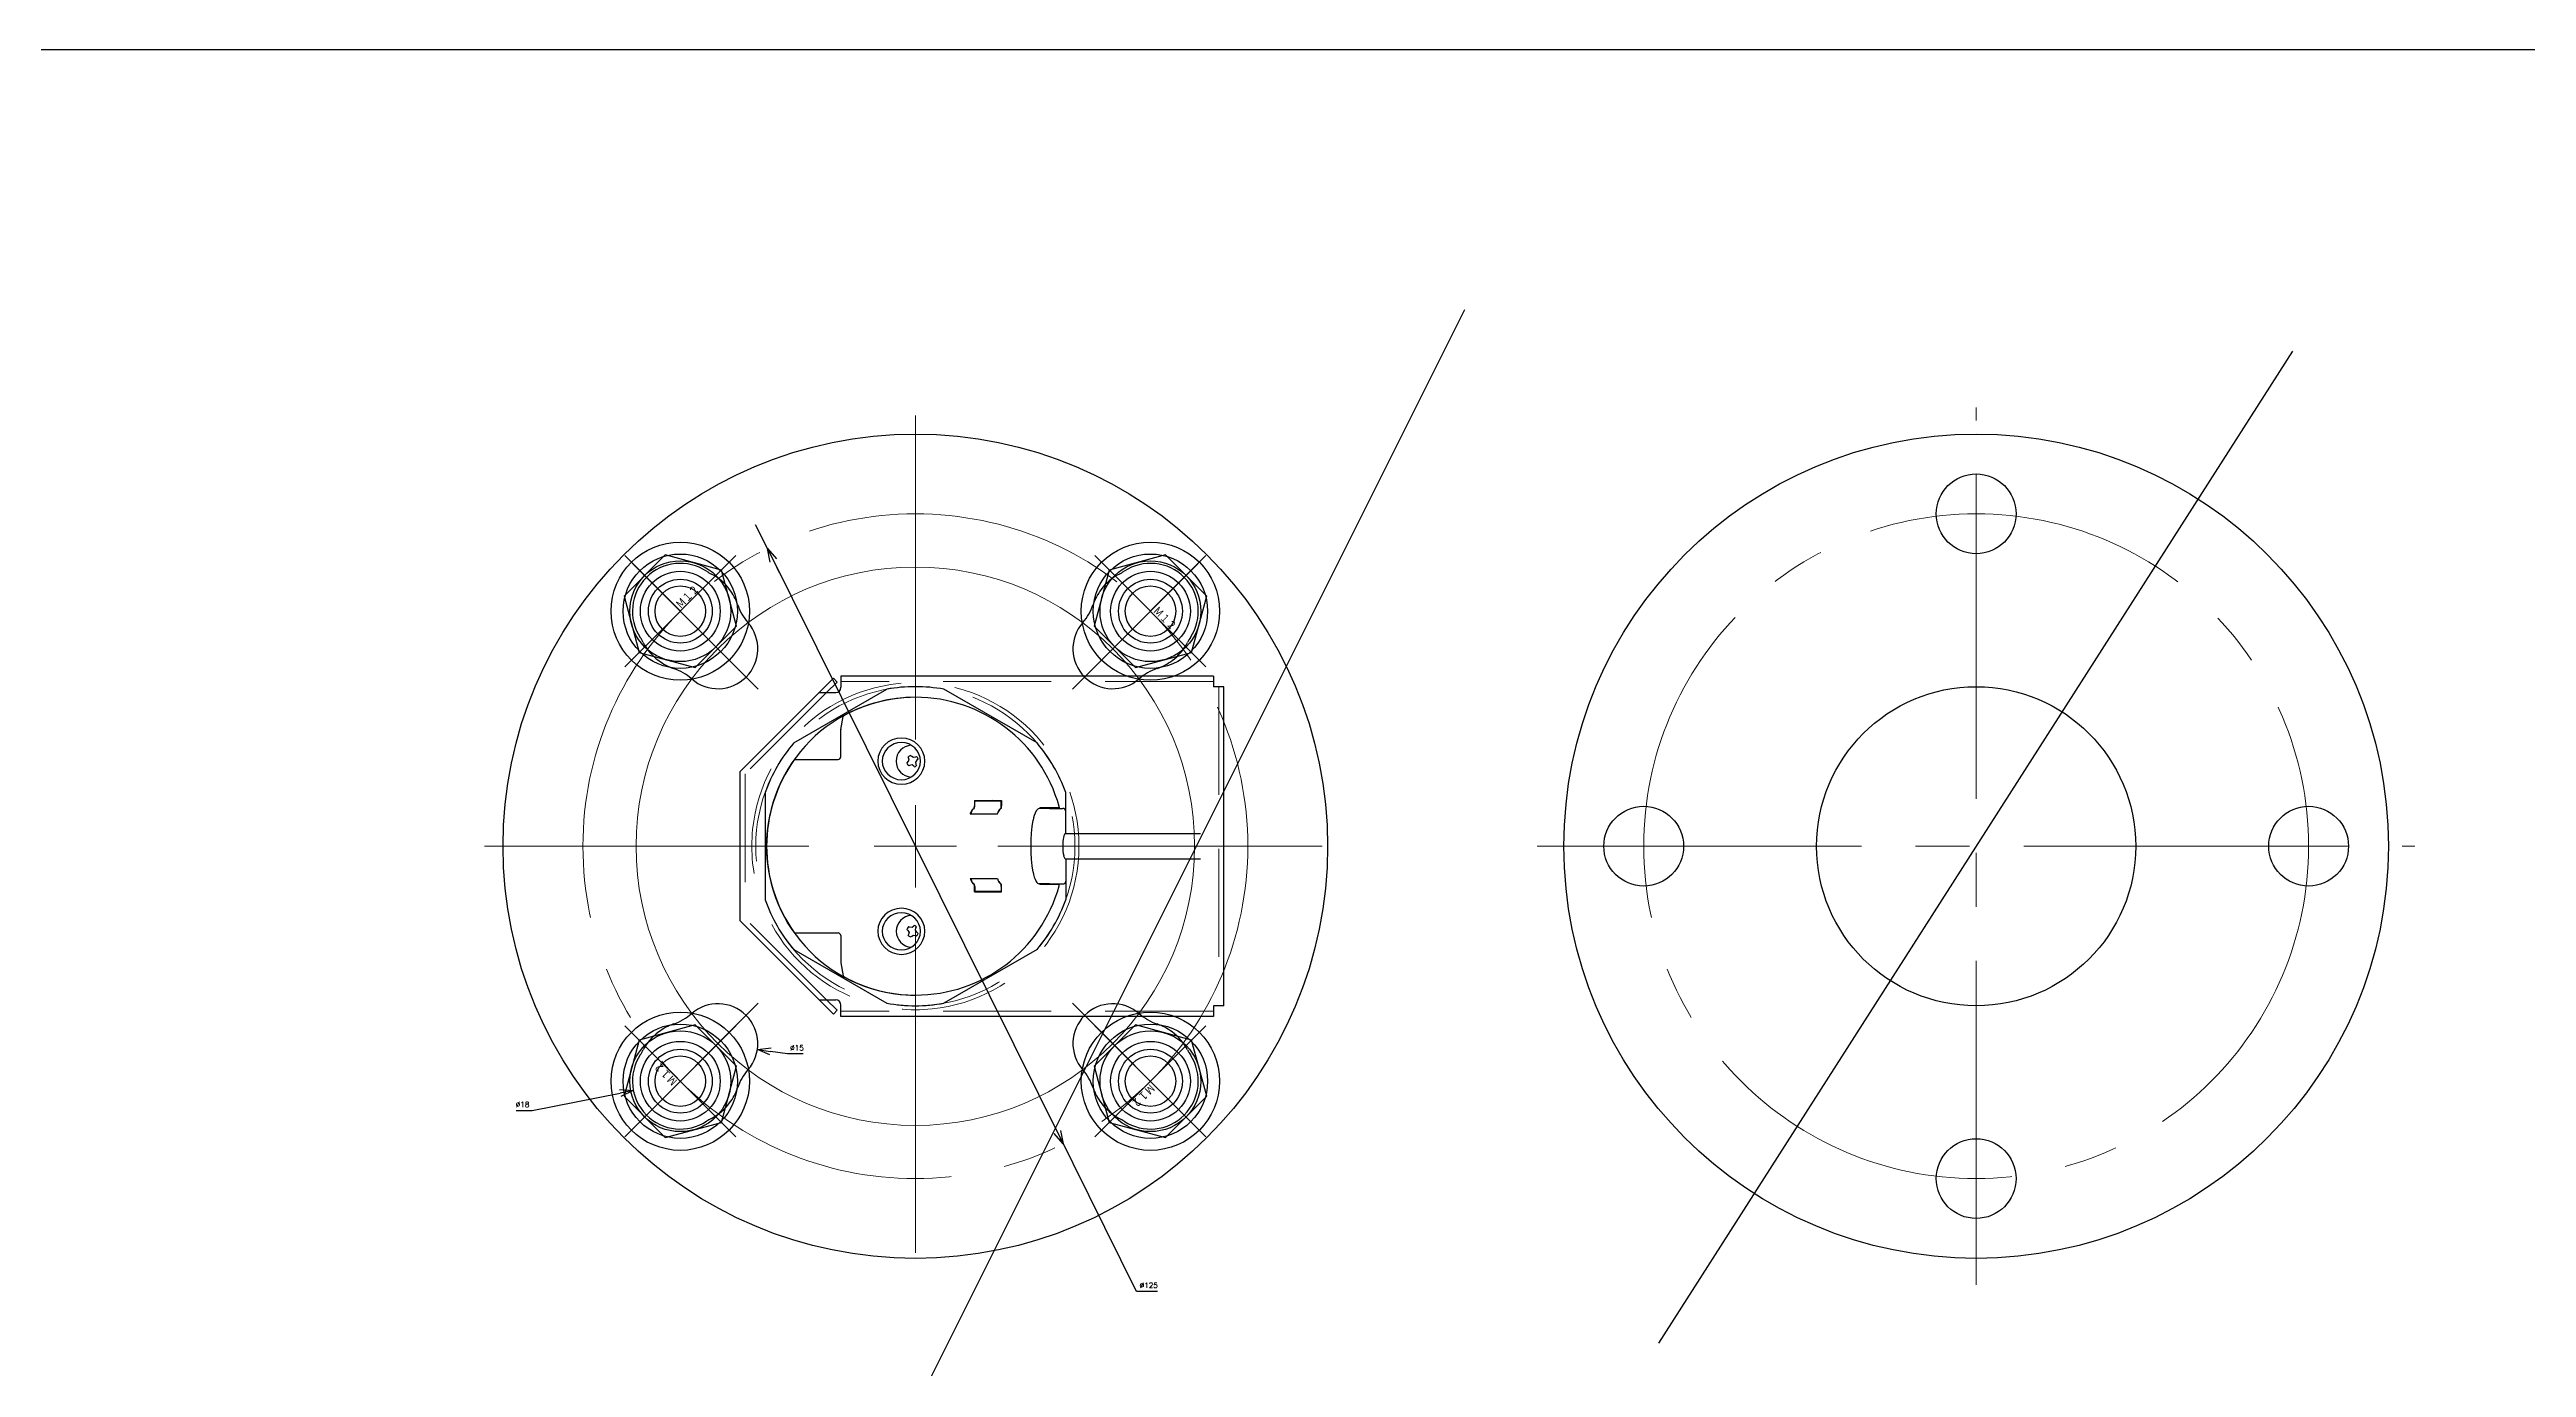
# Model space of a CAD drawing. Header units: millimetres. Extents: x 0 to 49006, y -7876 to 6995.
# Drawn here: x 9560.1 to 10025.7, y -1475 to -1227.2 of the extents above; entities that cross this region are included whole.
import ezdxf

# ---------------------------------------------------------------- set-up
doc = ezdxf.new("R2010")
doc.units = ezdxf.units.MM
doc.header["$LTSCALE"] = 3.2
doc.header["$PDMODE"] = 99
doc.header["$PDSIZE"] = 1
doc.linetypes.add('CENTER2', pattern=[28.575, 19.05, -3.175, 3.175, -3.175])
doc.linetypes.add('HIDDEN', pattern=[9.525, 6.35, -3.175])
for name, color, linetype, lineweight in [('01_NORMAL', 7, 'Continuous', 25), ('04_HIDDEN', 2, 'HIDDEN', 13), ('05_CENTER', 4, 'CENTER2', 13), ('08_DIM', 3, 'Continuous', 13)]:
    doc.layers.add(name, color=color, linetype=linetype, lineweight=lineweight)
doc.layers.add('10_DRAFT', color=8, linetype='Continuous', lineweight=0, plot=False)
doc.styles.add('KANJI0', font='txt.shx', dxfattribs={"width": 0.9, "height": 30, "bigfont": 'bigfont'})
doc.styles.add('KSS_TXT', font='txt.shx', dxfattribs={"bigfont": 'extfont2.shx'})
doc.dimstyles.new('KSS_DIM$3', dxfattribs={"dimscale": 12, "dimtxt": 3, "dimasz": 2.5, "dimexe": 1.25, "dimexo": 0.625, "dimtad": 1, "dimtih": 1, "dimtoh": 1, "dimdsep": 46, "dimtxsty": 'KSS_TXT', "dimblk": 'OPEN30', "dimcen": 0, "dimazin": 2, "dimtfac": 0.75, "dimtofl": 0, "dimtmove": 0, "dimatfit": 3, "dimldrblk": 'OPEN30', "dimfxl": 1.25, "dimtolj": 1, "dimarcsym": 0})

# ---------------------------------------------------------------- blocks, each defined once
blk = doc.blocks.new('*U289')
at = {"layer": '05_CENTER', "color": 0, "linetype": 'CENTER2', "transparency": 16777216}
for p, q in [((0, 15.5), (0, 81)), ((-81, 0), (-15.5, 0)), ((15.5, 0), (81, 0)), ((0, -81), (0, -15.5))]:
    blk.add_line(p, q, dxfattribs=at)
at = {"layer": '05_CENTER', "color": 0, "linetype": 'Continuous', "transparency": 16777216}
for p, q in [((0, -7.75), (0, 7.75)), ((-7.75, 0), (7.75, 0))]:
    blk.add_line(p, q, dxfattribs=at)
blk = doc.blocks.new('A$C6802FCCA_1_1')
at = {"color": 0}
for p, q in [((-2.4, 28.21), (-2.4, 53.6)), ((2.4, 28.21), (2.4, 53.6)), ((-2.4, 28.27), (-10.01, 28.27)), ((2.4, 28.27), (10.01, 28.27)), ((-7.33, 27.03), (-7.1, 27.09)), ((-7.2, 26.84), (-7.2, 23.39)), ((-7.2, 25.25), (-7.1, 25.25)), ((-7.1, 25.24), (-7.1, 27.7)), ((-7.1, 25.24), (-7.1, 23.29)), ((-7.1, 25.24), (-7.1, 25.24)), ((7.1, 25.24), (7.1, 27.7)), ((7.33, 27.03), (7.1, 27.09)), ((7.2, 25.25), (7.1, 25.25)), ((7.1, 25.24), (7.1, 23.29)), ((7.1, 25.24), (7.1, 25.24)), ((7.2, 26.84), (7.2, 23.39)), ((-19.42, 22.87), (-29.51, 5.38)), ((19.42, 22.87), (29.51, 5.38)), ((-8.6, 16.21), (-7.58, 16.21)), ((-8.6, 11.1), (-8.6, 16.21)), ((-8.5, 16.21), (-8.5, 11.15)), ((-7.58, 16.16), (-8.5, 16.16)), ((-6.07, 15.43), (-6.28, 15.51)), ((-6.07, 10.32), (-6.07, 15.43)), ((6.07, 15.43), (6.28, 15.51)), ((6.07, 10.32), (6.07, 15.43)), ((8.6, 16.21), (7.58, 16.21)), ((7.58, 16.16), (8.5, 16.16)), ((8.5, 16.21), (8.5, 11.15)), ((8.6, 11.1), (8.6, 16.21)), ((-8.5, 13), (-8.6, 13)), ((-8.6, 11.1), (-7.58, 11.1)), ((-7.58, 11.15), (-8.5, 11.15)), ((-6.07, 10.32), (-6.28, 10.4)), ((-6.07, 10.5), (-6.21, 10.5)), ((6.07, 10.5), (6.21, 10.5)), ((6.07, 10.32), (6.28, 10.4)), ((7.58, 11.15), (8.5, 11.15)), ((8.6, 11.1), (7.58, 11.1)), ((8.5, 13), (8.6, 13)), ((-16.8, 0.08), (-16.89, 0.19)), ((-16.72, -0.33), (-16.8, 0.08)), ((-16.39, 0.54), (-16.19, 0.25)), ((-16.19, 0.25), (-15.81, 0.02)), ((-15.81, 0.02), (-15.37, 0.08)), ((-15.37, 0.08), (-15.14, 0.23)), ((15.37, 0.08), (15.14, 0.23)), ((15.81, 0.02), (15.37, 0.08)), ((16.19, 0.25), (15.81, 0.02)), ((16.39, 0.54), (16.19, 0.25)), ((16.72, -0.33), (16.8, 0.08)), ((16.8, 0.08), (16.89, 0.19)), ((-17.06, -0.93), (-16.91, -0.69)), ((-16.91, -0.69), (-16.72, -0.33)), ((-16.59, -1.28), (-16.72, -1.38)), ((-16.15, -1.17), (-16.59, -1.28)), ((-15.77, -1.45), (-16.15, -1.17)), ((-15.69, -1.59), (-15.77, -1.45)), ((-15.03, -0.28), (-15.28, -0.62)), ((-15.28, -0.62), (-15.2, -1.08)), ((-15.2, -1.08), (-15.13, -1.24)), ((-14.9, -0.21), (-15.03, -0.28)), ((14.9, -0.21), (15.03, -0.28)), ((15.03, -0.28), (15.28, -0.62)), ((15.2, -1.08), (15.13, -1.24)), ((15.28, -0.62), (15.2, -1.08)), ((15.69, -1.59), (15.77, -1.45)), ((15.77, -1.45), (16.15, -1.17)), ((16.15, -1.17), (16.59, -1.28)), ((16.59, -1.28), (16.72, -1.38)), ((16.91, -0.69), (16.72, -0.33)), ((17.06, -0.93), (16.91, -0.69)), ((-19.42, -22.87), (-29.51, -5.38)), ((19.42, -22.87), (29.51, -5.38)), ((-21.93, -14.02), (-24.38, -13.57)), ((21.93, -14.02), (24.38, -13.57)), ((-16.8, -14.03), (-21.89, -14.03)), ((-16.3, -22.62), (-16.3, -14.53)), ((16.3, -22.62), (16.3, -14.53)), ((16.8, -14.03), (21.89, -14.03)), ((-10.1, -28.25), (10.1, -28.25))]:
    blk.add_line(p, q, dxfattribs=at)
blk.add_circle((0, 0), 77.5, dxfattribs=at)
for centre, radius, start, end in [((-44.19, 44.19), 9, 56.7088, 213.2912), ((-33.77, 60.08), 10, 236.7088, 242.8907), ((33.77, 60.08), 10, 297.1093, 303.2912), ((44.19, 44.19), 9, 326.7088, 123.2912), ((-42.67, 42.67), 9.55, 35.7462, 62.8907), ((-42.43, 42.43), 9.5, 18.5575, 37.8301), ((42.43, 42.43), 9.5, 142.1699, 161.4425), ((42.67, 42.67), 9.55, 117.1093, 144.2538), ((-37.12, 37.12), 7.5, 228.8772, 41.1228), ((-23.94, 48.63), 10, 198.5575, 221.1228), ((37.12, 37.12), 7.5, 138.8772, 311.1228), ((23.94, 48.63), 10, 318.8772, 341.4425), ((-60.08, 33.77), 10, 27.1093, 33.2912), ((-42.67, 42.67), 9.55, 207.1093, 234.2538), ((42.67, 42.67), 9.55, 305.7462, 332.8907), ((60.08, 33.77), 10, 146.7088, 152.8907), ((-42.43, 42.43), 9.5, 232.1699, 251.4425), ((-48.63, 23.94), 10, 48.8772, 71.4425), ((48.63, 23.94), 10, 108.5575, 131.1228), ((42.43, 42.43), 9.5, 288.5575, 307.8301), ((0, 0), 30, 109.622, 130.3326), ((-10.01, 28.07), 0.2, 90, 109.622), ((-6.58, 27.75), 0.518, 90.6717, 185.1987), ((-2.24, 28.23), 0.163, 184.5167, 233.4368), ((-1.53, 29.29), 1.44, 236.1894, 259.0831), ((1.53, 29.29), 1.44, 280.9169, 303.8106), ((2.24, 28.23), 0.163, 306.5632, 355.4833), ((6.58, 27.75), 0.518, 354.8013, 89.3283), ((10.01, 28.07), 0.2, 70.378, 90), ((0, 0), 30, 49.6674, 70.378), ((0, 0.04), 28, 105.4396, 180.0879), ((-7.4, 26.84), 0.2, 0.428, 105.4375), ((-7, 24.72), 0.195, 180.2552, 242.3673), ((-6.25, 23.48), 0.863, 192.4206, 242.6632), ((0, 37.16), 9.45, 258.9899, 281.0101), ((6.25, 23.48), 0.863, 297.3368, 347.5794), ((7, 24.72), 0.195, 297.6327, 359.7448), ((7.4, 26.84), 0.2, 74.5625, 179.572), ((0, 0.04), 28, 359.9121, 74.5604), ((-3.86, 27.97), 5.94, 242.076, 259.9958), ((0, 49.84), 28.16, 259.9838, 280.0162), ((3.86, 27.97), 5.94, 280.0042, 297.924), ((-7.89, 14.3), 0.762, 143.1669, 158.7011), ((-7.58, 14.13), 2.09, 83.0153, 90.1704), ((-7.58, 14.07), 2.09, 83.0186, 90.1684), ((-7.39, 15.52), 0.676, 66.5747, 84.7927), ((-7.39, 15.44), 0.704, 67.1707, 84.4965), ((-7.14, 16.09), 0.059, 23.7439, 67.8302), ((-7.14, 16.04), 0.0606, 24.1007, 69.0258), ((-6.62, 16.27), 0.489, 198.4951, 221.9111), ((-6.66, 16.2), 0.446, 198.0636, 215.3652), ((-5.98, 16.8), 1.35, 219.4797, 248.2742), ((-5.64, 17.35), 1.95, 226.1676, 250.5541), ((-6.27, 16.16), 0.646, 250.835, 268.72), ((5.64, 17.35), 1.95, 289.4459, 313.8324), ((6.27, 16.16), 0.646, 271.28, 289.165), ((5.98, 16.8), 1.35, 291.7258, 320.5203), ((6.62, 16.27), 0.489, 318.0889, 341.5049), ((6.66, 16.2), 0.446, 324.6348, 341.9364), ((7.14, 16.09), 0.059, 112.1698, 156.2561), ((7.14, 16.04), 0.0606, 110.9742, 155.8993), ((7.39, 15.52), 0.676, 95.2073, 113.4253), ((7.39, 15.44), 0.704, 95.5035, 112.8293), ((7.58, 14.13), 2.09, 89.8296, 96.9847), ((7.58, 14.07), 2.09, 89.8316, 96.9814), ((7.89, 14.3), 0.762, 21.2989, 36.8331), ((-7.58, 9.07), 2.09, 83.0153, 90.1704), ((-7.58, 9.01), 2.09, 83.0186, 90.1684), ((-7.38, 10.46), 0.676, 66.5747, 84.7927), ((-7.39, 10.38), 0.704, 67.1707, 84.4965), ((-7.14, 11.03), 0.059, 23.7439, 67.8302), ((-7.14, 10.98), 0.0606, 24.1007, 69.0258), ((-6.66, 11.19), 0.446, 198.0636, 215.3652), ((-6.62, 11.16), 0.489, 198.4951, 221.9111), ((-5.98, 11.79), 1.35, 219.4797, 248.2742), ((-5.64, 12.23), 1.95, 226.1676, 250.5541), ((-6.23, 11.35), 0.857, 252.868, 271.4381), ((6.23, 11.35), 0.857, 268.5619, 287.132), ((5.64, 12.23), 1.95, 289.4459, 313.8324), ((5.98, 11.79), 1.35, 291.7258, 320.5203), ((6.62, 11.16), 0.489, 318.0889, 341.5049), ((6.66, 11.19), 0.446, 324.6348, 341.9364), ((7.14, 11.03), 0.059, 112.1698, 156.2561), ((7.14, 10.98), 0.0606, 110.9742, 155.8993), ((7.38, 10.46), 0.676, 95.2073, 113.4253), ((7.39, 10.38), 0.704, 95.5035, 112.8293), ((7.58, 9.07), 2.09, 89.8296, 96.9847), ((7.58, 9.01), 2.09, 89.8316, 96.9814), ((0.01, 0), 30.01, 169.6742, 190.3311), ((-0.01, 0), 30.01, 349.6689, 10.3258), ((0, 0), 28, 180, 0), ((0, 0.04), 28, 180.0885, 208.861), ((-15.9, -2.63), 4.44, 91.2658, 268.7342), ((-15.88, -2.63), 3.62, 91.8591, 268.1409), ((-16.01, -0.54), 1.14, 109.4479, 140.1438), ((-16.1, -2.63), 4.44, 271.2658, 88.7342), ((-16.12, -2.63), 3.62, 271.8591, 88.1409), ((-15.97, -0.52), 1.11, 16.2035, 42.2734), ((16.1, -2.63), 4.44, 91.2658, 268.7342), ((16.12, -2.63), 3.62, 91.8591, 268.1409), ((15.97, -0.52), 1.11, 137.7266, 163.7965), ((15.9, -2.63), 4.44, 271.2658, 88.7342), ((15.88, -2.63), 3.62, 271.8591, 88.1409), ((16.01, -0.54), 1.14, 39.8562, 70.5521), ((0, 0.04), 28, 331.139, 359.9115), ((-16, -0.62), 3, 183.3005, 356.6996), ((-16.03, -0.51), 1.12, 202.2398, 231.5512), ((-15.99, -0.49), 1.15, 285.4017, 318.7182), ((16, -0.59), 3, 183.3005, 356.6996), ((15.99, -0.49), 1.15, 221.2818, 254.5983), ((16.03, -0.51), 1.12, 308.4488, 337.7602), ((-24.35, -13.37), 0.2, 208.8598, 259.33), ((24.35, -13.37), 0.2, 280.67, 331.1402), ((-21.89, -13.83), 0.2, 259.679, 270), ((-16.8, -14.53), 0.5, 0, 90), ((16.8, -14.53), 0.5, 90, 180), ((21.89, -13.83), 0.2, 270, 280.321), ((0, 0), 30, 229.6674, 250.3326), ((-16.1, -22.62), 0.2, 180.428, 234.6102), ((0, 0.04), 28, 234.6094, 305.3906), ((0, 0), 30, 289.6674, 310.3326), ((16.1, -22.62), 0.2, 305.3898, 359.572), ((-48.63, -23.94), 10, 288.5575, 311.1228), ((-37.12, -37.12), 7.5, 318.8772, 131.1228), ((37.12, -37.12), 7.5, 48.8772, 221.1228), ((48.63, -23.94), 10, 228.8772, 251.4425), ((-42.67, -42.67), 9.55, 125.7462, 152.8907), ((-42.43, -42.43), 9.5, 108.5575, 127.8301), ((42.43, -42.43), 9.5, 52.1699, 71.4425), ((42.67, -42.67), 9.55, 27.1093, 54.2538), ((-44.19, -44.19), 9, 146.7088, 303.2912), ((-60.08, -33.77), 10, 326.7088, 332.8907), ((44.19, -44.19), 9, 236.7088, 33.2912), ((60.08, -33.77), 10, 207.1093, 213.2912), ((-42.43, -42.43), 9.5, 322.1699, 341.4425), ((-23.94, -48.63), 10, 138.8772, 161.4425), ((23.94, -48.63), 10, 18.5575, 41.1228), ((42.43, -42.43), 9.5, 198.5575, 217.8301), ((-33.77, -60.08), 10, 117.1093, 123.2912), ((-42.67, -42.67), 9.55, 297.1093, 324.2538), ((42.67, -42.67), 9.55, 215.7462, 242.8907), ((33.77, -60.08), 10, 56.7088, 62.8907)]:
    blk.add_arc(centre, radius, start, end, dxfattribs=at)
at = {"layer": '05_CENTER', "color": 0}
for p, q in [((-53.19, 53.19), (-29.53, 29.53)), ((53.19, 53.19), (29.53, 29.53)), ((-53.19, -53.19), (-29.53, -29.53)), ((53.19, -53.19), (29.53, -29.53))]:
    blk.add_line(p, q, dxfattribs=at)
blk.add_circle((0, 0), 62.5, dxfattribs=at)
at = {"layer": '10_DRAFT'}
blk.add_circle((0, 0), 52.5, dxfattribs=at)
at = {"layer": '05_CENTER', "color": 0, "linetype": 'CENTER2'}
blk.add_blockref('*U289', (0, 0), dxfattribs=at)
blk = doc.blocks.new('_Open30')
at = {"color": 0, "linetype": 'ByBlock', "lineweight": -2}
for p, q in [((-1, 0.27), (0, 0)), ((0, 0), (-1, -0.27)), ((0, 0), (-1, 0))]:
    blk.add_line(p, q, dxfattribs=at)
blk = doc.blocks.new('*D1491')
at = {"layer": '08_DIM', "color": 0, "lineweight": -2, "transparency": 16777216}
for p, q in [((9695.03, -1321.04), (9692.81, -1316.56)), ((9695.03, -1321.04), (9750.64, -1432.99)), ((9696.14, -1323.28), (9697.26, -1325.52)), ((9764.41, -1460.72), (9749.53, -1430.75)), ((9768.37, -1460.72), (9764.41, -1460.72))]:
    blk.add_line(p, q, dxfattribs=at)
at = {"layer": 'Defpoints', "color": 0, "transparency": 16777216}
for p in [(9695.03, -1321.04), (9750.64, -1432.99)]:
    blk.add_point(p, dxfattribs=at)
at = {"layer": '08_DIM', "color": 0, "lineweight": -2, "transparency": 16777216, "xscale": 2.5, "yscale": 2.5, "zscale": 2.5}
for p, rotation in [((9695.03, -1321.04), 116.4153600434548), ((9750.64, -1432.99), 296.4153600434548)]:
    blk.add_blockref('_Open30', p, dxfattribs=dict(at, rotation=rotation))
at = {"layer": '08_DIM', "color": 0, "transparency": 16777216, "insert": (9766.71, -1459.59), "char_height": 1, "attachment_point": 5, "style": 'KSS_TXT'}
blk.add_mtext('\\A1;%%C125', dxfattribs=at)
blk = doc.blocks.new('*D1492')
at = {"layer": '08_DIM', "color": 0, "lineweight": -2, "transparency": 16777216}
for p, q in [((9650.78, -1426.71), (9667.36, -1423.44)), ((9647.82, -1426.71), (9650.78, -1426.71))]:
    blk.add_line(p, q, dxfattribs=at)
at = {"layer": 'Defpoints', "color": 0, "transparency": 16777216}
for p in [(9687.47, -1419.47), (9669.81, -1422.96)]:
    blk.add_point(p, dxfattribs=at)
at = {"layer": '08_DIM', "color": 0, "lineweight": -2, "transparency": 16777216, "xscale": 2.5, "yscale": 2.5, "zscale": 2.5, "rotation": 11.17304185997339}
blk.add_blockref('_Open30', (9669.81, -1422.96), dxfattribs=at)
at = {"layer": '08_DIM', "color": 0, "transparency": 16777216, "insert": (9648.99, -1425.59), "char_height": 1, "attachment_point": 5, "style": 'KSS_TXT'}
blk.add_mtext('\\A1;%%C18', dxfattribs=at)
blk = doc.blocks.new('*D1493')
at = {"layer": '08_DIM', "color": 0, "lineweight": -2, "transparency": 16777216}
for p, q in [((9698.79, -1416.06), (9695.61, -1415.6)), ((9701.74, -1416.06), (9698.79, -1416.06))]:
    blk.add_line(p, q, dxfattribs=at)
at = {"layer": 'Defpoints', "color": 0, "transparency": 16777216}
for p in [(9678.29, -1413.05), (9693.13, -1415.23)]:
    blk.add_point(p, dxfattribs=at)
at = {"layer": '08_DIM', "color": 0, "lineweight": -2, "transparency": 16777216, "xscale": 2.5, "yscale": 2.5, "zscale": 2.5, "rotation": 171.6285526304605}
blk.add_blockref('_Open30', (9693.13, -1415.23), dxfattribs=at)
at = {"layer": '08_DIM', "color": 0, "transparency": 16777216, "insert": (9700.58, -1414.94), "char_height": 1, "attachment_point": 5, "style": 'KSS_TXT'}
blk.add_mtext('\\A1;%%C15', dxfattribs=at)
blk = doc.blocks.new('A$C680305B0_1_1')
at = {"color": 0}
for p, q in [((-15.42, 31.57), (-32.98, 14)), ((-18.1, 28.89), (-14.98, 28.89)), ((-16.68, 28.89), (-14.71, 30.86)), ((-15.42, 31.57), (-14.71, 30.86)), ((-15.42, 31.57), (-14.71, 30.86)), ((56.02, 32), (-13.98, 32)), ((-13.98, 32), (-13.98, 29.89)), ((56.02, 32), (56.02, 30)), ((58.02, 30), (56.02, 30)), ((58.02, -30), (58.02, 30)), ((-32.98, 14), (-32.98, -14)), ((-15.42, -31.57), (-32.98, -14)), ((-18.1, -28.89), (-14.98, -28.89)), ((-16.68, -28.89), (-14.71, -30.86)), ((-15.42, -31.57), (-14.71, -30.86)), ((-15.42, -31.57), (-14.71, -30.86)), ((-13.98, -32), (-13.98, -29.89)), ((56.02, -32), (-13.98, -32)), ((56.02, -30), (56.02, -32)), ((58.02, -30), (56.02, -30))]:
    blk.add_line(p, q, dxfattribs=at)
for centre, start, end in [((-14.98, 29.89), 270, 0), ((-14.98, -29.89), 0, 90)]:
    blk.add_arc(centre, 1, start, end, dxfattribs=at)
at = {"layer": '04_HIDDEN', "color": 0}
for p, q in [((-16.68, 28.89), (-31.98, 13.59)), ((56.02, 31), (-13.98, 31)), ((57.02, 30), (57.02, -30)), ((-31.98, 13.59), (-31.98, -13.59)), ((-16.68, -28.89), (-31.98, -13.59)), ((56.02, -31), (-13.98, -31))]:
    blk.add_line(p, q, dxfattribs=at)
for radius in [30.75, 30]:
    blk.add_circle((0, 0), radius, dxfattribs=at)
blk = doc.blocks.new('12b_1_1_1_1')
at = {"color": 0, "linetype": 'CENTER2'}
for p, q in [((0, -14.77), (0, 14.77)), ((14.77, 0), (-14.77, 0))]:
    blk.add_line(p, q, dxfattribs=at)
at = {"color": 0}
for p, q in [((-5.48, 9.48), (-10.95, 0)), ((5.48, 9.48), (-5.48, 9.48)), ((10.95, 0), (5.48, 9.48)), ((-10.95, 0), (-5.48, -9.48)), ((5.48, -9.48), (10.95, 0)), ((-5.48, -9.48), (5.48, -9.48))]:
    blk.add_line(p, q, dxfattribs=at)
for radius in [13, 10.75, 9.48, 6, 4.75]:
    blk.add_circle((0, 0), radius, dxfattribs=at)
at = {"layer": '10_DRAFT', "linetype": 'CENTER2', "style": 'KANJI0', "width": 0.82}
blk.add_text('Ｍ１２', height=1.5, dxfattribs=at).set_placement((0.31, 0.09))

msp = doc.modelspace()

# ---------------------------------------------------------------- linework, layer by layer
at = {"color": 3}
msp.add_lwpolyline([(9384.345, -1227.203), (10052.17, -1227.203), (10052.17, -1749.411), (9384.345, -1749.411)], close=True, dxfattribs=at)
for centre, radius in [((9922.26, -1377.017, 0), 77.5), ((9922.26, -1314.517, 0), 7.5), ((9922.26, -1377.017, 0), 30), ((9859.76, -1377.017, 0), 7.5), ((9984.76, -1377.017, 0), 7.5), ((9922.26, -1439.517, 0), 7.5)]:
    msp.add_circle(centre, radius, dxfattribs=at)
at = {"color": 0}
for centre in [(9678.642, -1332.823, 0), (9767.03, -1332.823, 0), (9678.642, -1421.211, 0), (9767.03, -1421.211, 0)]:
    msp.add_circle(centre, 7.5, dxfattribs=at)
at = {"layer": '01_NORMAL', "color": 3}
for p, q in [((9826.083, -1276.17), (9577.661, -1773.016)), ((9981.762, -1283.899), (9862.519, -1470.492))]:
    msp.add_line(p, q, dxfattribs=at)
at = {"layer": '05_CENTER'}
for p, q in [((9922.26, -1459.517, 0), (9922.26, -1294.517, 0)), ((9671.217, -1325.398, 0), (9686.067, -1340.248, 0)), ((9774.455, -1325.398, 0), (9759.606, -1340.248, 0)), ((9839.76, -1377.017, 0), (10004.76, -1377.017, 0)), ((9671.217, -1428.636, 0), (9686.067, -1413.787, 0)), ((9774.455, -1428.636, 0), (9759.606, -1413.787, 0))]:
    msp.add_line(p, q, dxfattribs=at)
msp.add_circle((9922.26, -1377.017, 0), 62.5, dxfattribs=at)

# ---------------------------------------------------------------- block references
at = {"color": 4, "rotation": 270}
msp.add_blockref('A$C6802FCCA_1_1', (9722.836, -1377.017, 0), dxfattribs=at)
for p, rotation in [((9678.642, -1332.823, 0), 45), ((9767.03, -1332.823, 0), 315), ((9678.642, -1421.211, 0), 135), ((9767.03, -1421.211, 0), 224.9999999999999)]:
    msp.add_blockref('12b_1_1_1_1', p, dxfattribs=dict(rotation=rotation))
at = {"color": 4}
msp.add_blockref('A$C680305B0_1_1', (9722.836, -1377.017, 0), dxfattribs=at)

# ---------------------------------------------------------------- dimensions: what is measured, and where the dimension line sits
at = {"layer": '08_DIM'}
for p1, p2, override, picture, middle in [((9695.031, -1321.043, 0), (9750.641, -1432.992, 0), {"dimscale": 1, "dimtxt": 1, "dimpost": '%%C<>', "dimtofl": 1}, '*D1491', (9766.706, -1460.72, 0)), ((9678.293, -1413.048, 0), (9693.133, -1415.232, 0), {"dimscale": 1, "dimtxt": 1, "dimpost": '%%C<>'}, '*D1493', (9698.786, -1416.064, 0)), ((9687.471, -1419.467, 0), (9669.812, -1422.955, 0), {"dimscale": 1, "dimtxt": 1, "dimpost": '%%C<>'}, '*D1492', (9650.779, -1426.715, 0))]:
    dim = msp.add_diameter_dim_2p(p1=p1, p2=p2, dimstyle='KSS_DIM$3', override=override, dxfattribs=at)
    dim.commit()
    dim.dimension.update_dxf_attribs({"geometry": picture, "text_midpoint": middle, "dimtype": 163})

doc.saveas('drawing.dxf')
